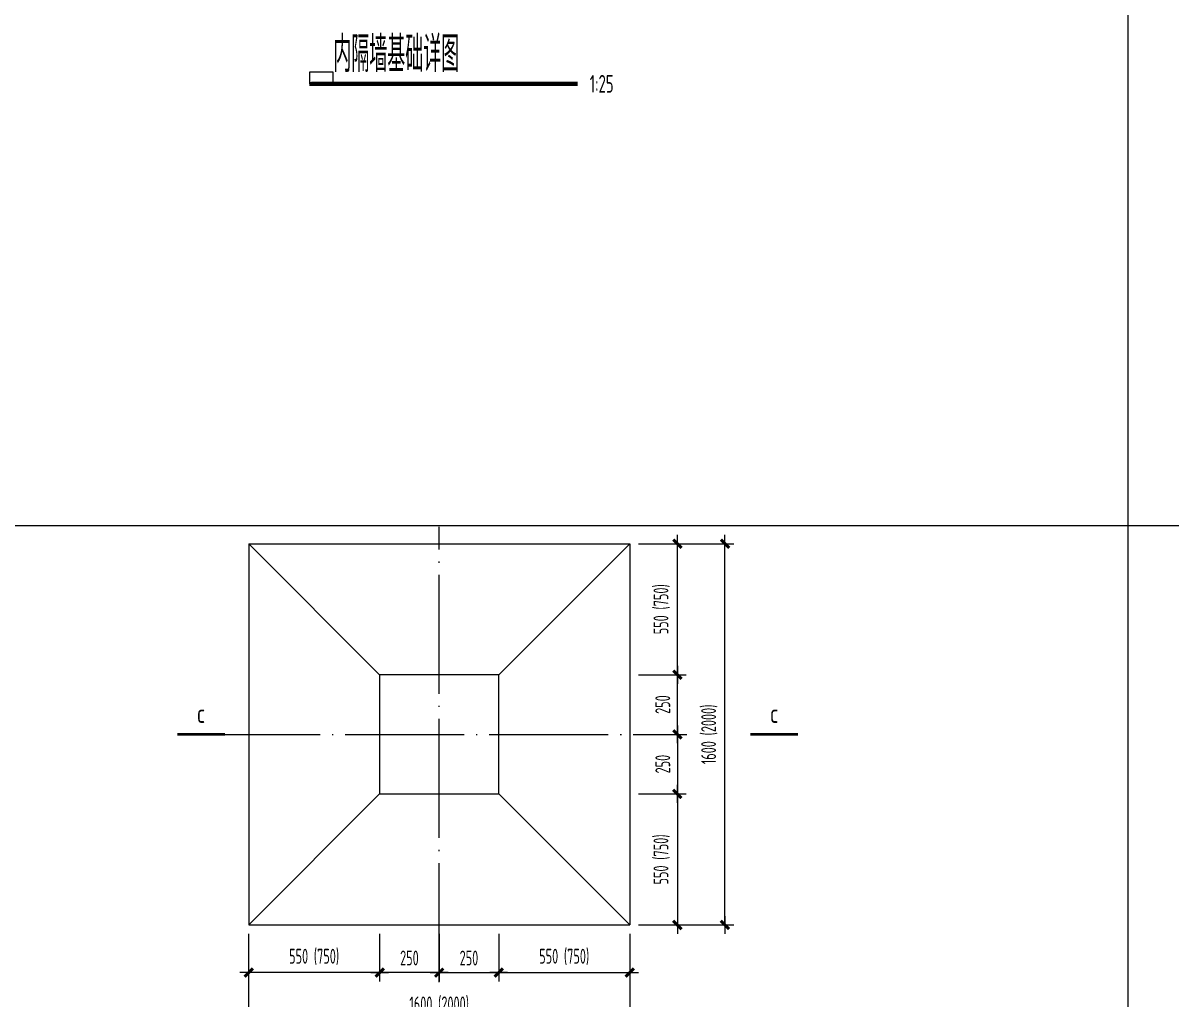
# Model space of a CAD drawing. Extents: x -469675 to 2400000, y -476501 to 2085364.
# Drawn here: x 588359 to 593179, y 483012 to 487108 of the extents above; entities that cross this region are included whole.
import ezdxf
from ezdxf.enums import TextEntityAlignment as Align

# ---------------------------------------------------------------- set-up
doc = ezdxf.new("R2010")
doc.units = 0
doc.header["$LTSCALE"] = 1000
doc.header["$MEASUREMENT"] = 0
doc.linetypes.add('DOTE', pattern=[2.42, 2, -0.2, 0.02, -0.2])
doc.layers.get('0').update_dxf_attribs({"linetype": 'CONTINUOUS', "lineweight": 20})
doc.layers.get('Defpoints').update_dxf_attribs({"linetype": 'CONTINUOUS'})
for name, color, linetype in [('C-AXIS_DOTE', 1, 'DOTE'), ('C-DETAIL', 3, 'CONTINUOUS'), ('C-DETAIL_DIM', 3, 'CONTINUOUS'), ('C-DETAIL_TEXT', 4, 'CONTINUOUS'), ('C-PLAN_SECMK', 4, 'CONTINUOUS')]:
    doc.layers.add(name, color=color, linetype=linetype)
doc.layers.add('C-注释', color=30, linetype='CONTINUOUS', plot=False)
doc.styles.add('DIM_FONT', font='gbxwxt.shx', dxfattribs={"width": 0.7, "bigfont": 'gbhzfs.shx'})
doc.styles.add('GBSTYLE', font='gbxwxt.shx', dxfattribs={"width": 0.7, "bigfont": 'gbhzfs.shx'})
doc.dimstyles.new('XB DIMN25', dxfattribs={"dimscale": 0.25, "dimtxt": 250, "dimasz": 1, "dimexe": 150, "dimexo": 150, "dimgap": 120, "dimtad": 1, "dimdec": 0, "dimzin": 0, "dimdsep": 46, "dimtxsty": 'DIM_FONT', "dimblk": '_dimx', "dimcen": 0.09, "dimclrd": 3, "dimclre": 3, "dimclrt": 7, "dimazin": 0, "dimtfac": 1, "dimtdec": 0, "dimtix": 1, "dimtmove": 2, "dimatfit": 3, "dimldrblk": '_dimx', "dimfxl": 0, "dimtolj": 1, "dimtzin": 0, "dimarcsym": 0})

# ---------------------------------------------------------------- blocks, each defined once
blk = doc.blocks.new('_dimx')
blk.add_line((-150, 0), (150, 0))
at = {"const_width": 50}
blk.add_lwpolyline([(-70, -70), (70, 70)], dxfattribs=at)
blk = doc.blocks.new('*D775')
at = {"layer": 'C-DETAIL_DIM', "color": 3, "lineweight": -2, "ltscale": 0.25, "transparency": 16777216}
for p, q in [((589306.6, 483285.6), (589306.6, 483085.6)), ((589856.6, 483285.6), (589856.6, 483085.6)), ((589856.4, 483123.1), (589306.9, 483123.1))]:
    blk.add_line(p, q, dxfattribs=at)
at = {"layer": 'Defpoints', "color": 0, "ltscale": 0.25, "transparency": 16777216}
for p in [(589306.6, 483323.1), (589856.6, 483323.1), (589306.6, 483123.1)]:
    blk.add_point(p, dxfattribs=at)
at = {"layer": 'C-DETAIL_DIM', "color": 3, "lineweight": -2, "ltscale": 0.25, "transparency": 16777216, "xscale": 0.25, "yscale": 0.25, "zscale": 0.25, "rotation": 180}
blk.add_blockref('_dimx', (589306.6, 483123.1), dxfattribs=at)
at = {"layer": 'C-DETAIL_DIM', "color": 3, "lineweight": -2, "ltscale": 0.25, "transparency": 16777216, "xscale": 0.25, "yscale": 0.25, "zscale": 0.25}
blk.add_blockref('_dimx', (589856.6, 483123.1), dxfattribs=at)
at = {"layer": 'C-DETAIL_DIM', "color": 7, "ltscale": 0.25, "transparency": 16777216, "insert": (589581.6, 483188.8), "char_height": 62.5, "attachment_point": 5, "style": 'DIM_FONT'}
blk.add_mtext('\\A1;550 (750)', dxfattribs=at)
blk = doc.blocks.new('*D776')
at = {"layer": 'C-DETAIL_DIM', "color": 3, "lineweight": -2, "ltscale": 0.25, "transparency": 16777216}
for p, q in [((589856.6, 483285.6), (589856.6, 483085.6)), ((590106.6, 483285.6), (590106.6, 483085.6)), ((590106.4, 483123.1), (589856.9, 483123.1))]:
    blk.add_line(p, q, dxfattribs=at)
at = {"layer": 'Defpoints', "color": 0, "ltscale": 0.25, "transparency": 16777216}
for p in [(589856.6, 483323.1), (590106.6, 483323.1), (589856.6, 483123.1)]:
    blk.add_point(p, dxfattribs=at)
at = {"layer": 'C-DETAIL_DIM', "color": 3, "lineweight": -2, "ltscale": 0.25, "transparency": 16777216, "xscale": 0.25, "yscale": 0.25, "zscale": 0.25, "rotation": 180}
blk.add_blockref('_dimx', (589856.6, 483123.1), dxfattribs=at)
at = {"layer": 'C-DETAIL_DIM', "color": 3, "lineweight": -2, "ltscale": 0.25, "transparency": 16777216, "xscale": 0.25, "yscale": 0.25, "zscale": 0.25}
blk.add_blockref('_dimx', (590106.6, 483123.1), dxfattribs=at)
at = {"layer": 'C-DETAIL_DIM', "color": 7, "ltscale": 0.25, "transparency": 16777216, "insert": (589981.6, 483184.4), "char_height": 62.5, "attachment_point": 5, "style": 'DIM_FONT'}
blk.add_mtext('\\A1;250', dxfattribs=at)
blk = doc.blocks.new('*D777')
at = {"layer": 'C-DETAIL_DIM', "color": 3, "lineweight": -2, "ltscale": 0.25, "transparency": 16777216}
for p, q in [((589306.6, 483085.6), (589306.6, 482885.6)), ((590906.6, 483085.6), (590906.6, 482885.6)), ((590906.4, 482923.1), (589306.9, 482923.1))]:
    blk.add_line(p, q, dxfattribs=at)
at = {"layer": 'Defpoints', "color": 0, "ltscale": 0.25, "transparency": 16777216}
for p in [(589306.6, 483123.1), (590906.6, 483123.1), (589306.6, 482923.1)]:
    blk.add_point(p, dxfattribs=at)
at = {"layer": 'C-DETAIL_DIM', "color": 3, "lineweight": -2, "ltscale": 0.25, "transparency": 16777216, "xscale": 0.25, "yscale": 0.25, "zscale": 0.25, "rotation": 180}
blk.add_blockref('_dimx', (589306.6, 482923.1), dxfattribs=at)
at = {"layer": 'C-DETAIL_DIM', "color": 3, "lineweight": -2, "ltscale": 0.25, "transparency": 16777216, "xscale": 0.25, "yscale": 0.25, "zscale": 0.25}
blk.add_blockref('_dimx', (590906.6, 482923.1), dxfattribs=at)
at = {"layer": 'C-DETAIL_DIM', "color": 7, "ltscale": 0.25, "transparency": 16777216, "insert": (590106.6, 482988.8), "char_height": 62.5, "attachment_point": 5, "style": 'DIM_FONT'}
blk.add_mtext('\\A1;1600 (2000)', dxfattribs=at)
blk = doc.blocks.new('*D778')
at = {"layer": 'C-DETAIL_DIM', "color": 3, "lineweight": -2, "ltscale": 0.25, "transparency": 16777216}
for p, q in [((590356.6, 483285.6), (590356.6, 483085.6)), ((590906.6, 483285.6), (590906.6, 483085.6)), ((590356.9, 483123.1), (590906.4, 483123.1))]:
    blk.add_line(p, q, dxfattribs=at)
at = {"layer": 'Defpoints', "color": 0, "ltscale": 0.25, "transparency": 16777216}
for p in [(590356.6, 483323.1), (590906.6, 483323.1), (590906.6, 483123.1)]:
    blk.add_point(p, dxfattribs=at)
at = {"layer": 'C-DETAIL_DIM', "color": 3, "lineweight": -2, "ltscale": 0.25, "transparency": 16777216, "xscale": 0.25, "yscale": 0.25, "zscale": 0.25, "rotation": 180}
blk.add_blockref('_dimx', (590356.6, 483123.1), dxfattribs=at)
at = {"layer": 'C-DETAIL_DIM', "color": 3, "lineweight": -2, "ltscale": 0.25, "transparency": 16777216, "xscale": 0.25, "yscale": 0.25, "zscale": 0.25}
blk.add_blockref('_dimx', (590906.6, 483123.1), dxfattribs=at)
at = {"layer": 'C-DETAIL_DIM', "color": 7, "ltscale": 0.25, "transparency": 16777216, "insert": (590631.6, 483188.8), "char_height": 62.5, "attachment_point": 5, "style": 'DIM_FONT'}
blk.add_mtext('\\A1;550 (750)', dxfattribs=at)
blk = doc.blocks.new('*D779')
at = {"layer": 'C-DETAIL_DIM', "color": 3, "lineweight": -2, "ltscale": 0.25, "transparency": 16777216}
for p, q in [((590106.6, 483285.6), (590106.6, 483085.6)), ((590356.6, 483285.6), (590356.6, 483085.6)), ((590106.9, 483123.1), (590356.4, 483123.1))]:
    blk.add_line(p, q, dxfattribs=at)
at = {"layer": 'Defpoints', "color": 0, "ltscale": 0.25, "transparency": 16777216}
for p in [(590106.6, 483323.1), (590356.6, 483323.1), (590356.6, 483123.1)]:
    blk.add_point(p, dxfattribs=at)
at = {"layer": 'C-DETAIL_DIM', "color": 3, "lineweight": -2, "ltscale": 0.25, "transparency": 16777216, "xscale": 0.25, "yscale": 0.25, "zscale": 0.25, "rotation": 180}
blk.add_blockref('_dimx', (590106.6, 483123.1), dxfattribs=at)
at = {"layer": 'C-DETAIL_DIM', "color": 3, "lineweight": -2, "ltscale": 0.25, "transparency": 16777216, "xscale": 0.25, "yscale": 0.25, "zscale": 0.25}
blk.add_blockref('_dimx', (590356.6, 483123.1), dxfattribs=at)
at = {"layer": 'C-DETAIL_DIM', "color": 7, "ltscale": 0.25, "transparency": 16777216, "insert": (590231.6, 483184.4), "char_height": 62.5, "attachment_point": 5, "style": 'DIM_FONT'}
blk.add_mtext('\\A1;250', dxfattribs=at)
blk = doc.blocks.new('*D780')
at = {"layer": 'C-DETAIL_DIM', "color": 3, "lineweight": -2, "ltscale": 0.25, "transparency": 16777216}
for p, q in [((590944.1, 484923.1), (591144.1, 484923.1)), ((591106.6, 484373.4), (591106.6, 484922.9)), ((590944.1, 484373.1), (591144.1, 484373.1))]:
    blk.add_line(p, q, dxfattribs=at)
at = {"layer": 'Defpoints', "color": 0, "ltscale": 0.25, "transparency": 16777216}
for p in [(590906.6, 484923.1), (591106.6, 484923.1), (590906.6, 484373.1)]:
    blk.add_point(p, dxfattribs=at)
at = {"layer": 'C-DETAIL_DIM', "color": 3, "lineweight": -2, "ltscale": 0.25, "transparency": 16777216, "xscale": 0.25, "yscale": 0.25, "zscale": 0.25}
for p, rotation in [((591106.6, 484923.1), 90), ((591106.6, 484373.1), 270)]:
    blk.add_blockref('_dimx', p, dxfattribs=dict(at, rotation=rotation))
at = {"layer": 'C-DETAIL_DIM', "color": 7, "ltscale": 0.25, "transparency": 16777216, "insert": (591040.9, 484648.1), "char_height": 62.5, "attachment_point": 5, "rotation": 90, "style": 'DIM_FONT'}
blk.add_mtext('\\A1;550 (750)', dxfattribs=at)
blk = doc.blocks.new('*D781')
at = {"layer": 'C-DETAIL_DIM', "color": 3, "lineweight": -2, "ltscale": 0.25, "transparency": 16777216}
for p, q in [((590944.1, 484373.1), (591144.1, 484373.1)), ((591106.6, 484123.4), (591106.6, 484372.9)), ((590944.1, 484123.1), (591144.1, 484123.1))]:
    blk.add_line(p, q, dxfattribs=at)
at = {"layer": 'Defpoints', "color": 0, "ltscale": 0.25, "transparency": 16777216}
for p in [(590906.6, 484373.1), (591106.6, 484373.1), (590906.6, 484123.1)]:
    blk.add_point(p, dxfattribs=at)
at = {"layer": 'C-DETAIL_DIM', "color": 3, "lineweight": -2, "ltscale": 0.25, "transparency": 16777216, "xscale": 0.25, "yscale": 0.25, "zscale": 0.25}
for p, rotation in [((591106.6, 484373.1), 90), ((591106.6, 484123.1), 270)]:
    blk.add_blockref('_dimx', p, dxfattribs=dict(at, rotation=rotation))
at = {"layer": 'C-DETAIL_DIM', "color": 7, "ltscale": 0.25, "transparency": 16777216, "insert": (591045.4, 484248.1), "char_height": 62.5, "attachment_point": 5, "rotation": 90, "style": 'DIM_FONT'}
blk.add_mtext('\\A1;250', dxfattribs=at)
blk = doc.blocks.new('*D782')
at = {"layer": 'C-DETAIL_DIM', "color": 3, "lineweight": -2, "ltscale": 0.25, "transparency": 16777216}
for p, q in [((591144.1, 484923.1), (591344.1, 484923.1)), ((591306.6, 483323.4), (591306.6, 484922.9)), ((591144.1, 483323.1), (591344.1, 483323.1))]:
    blk.add_line(p, q, dxfattribs=at)
at = {"layer": 'Defpoints', "color": 0, "ltscale": 0.25, "transparency": 16777216}
for p in [(591106.6, 484923.1), (591306.6, 484923.1), (591106.6, 483323.1)]:
    blk.add_point(p, dxfattribs=at)
at = {"layer": 'C-DETAIL_DIM', "color": 3, "lineweight": -2, "ltscale": 0.25, "transparency": 16777216, "xscale": 0.25, "yscale": 0.25, "zscale": 0.25}
for p, rotation in [((591306.6, 484923.1), 90), ((591306.6, 483323.1), 270)]:
    blk.add_blockref('_dimx', p, dxfattribs=dict(at, rotation=rotation))
at = {"layer": 'C-DETAIL_DIM', "color": 7, "ltscale": 0.25, "transparency": 16777216, "insert": (591240.9, 484123.1), "char_height": 62.5, "attachment_point": 5, "rotation": 90, "style": 'DIM_FONT'}
blk.add_mtext('\\A1;1600 (2000)', dxfattribs=at)
blk = doc.blocks.new('*D783')
at = {"layer": 'C-DETAIL_DIM', "color": 3, "lineweight": -2, "ltscale": 0.25, "transparency": 16777216}
for p, q in [((590944.1, 483873.1), (591144.1, 483873.1)), ((591106.6, 483872.9), (591106.6, 483323.4)), ((590944.1, 483323.1), (591144.1, 483323.1))]:
    blk.add_line(p, q, dxfattribs=at)
at = {"layer": 'Defpoints', "color": 0, "ltscale": 0.25, "transparency": 16777216}
for p in [(590906.6, 483873.1), (590906.6, 483323.1), (591106.6, 483323.1)]:
    blk.add_point(p, dxfattribs=at)
at = {"layer": 'C-DETAIL_DIM', "color": 3, "lineweight": -2, "ltscale": 0.25, "transparency": 16777216, "xscale": 0.25, "yscale": 0.25, "zscale": 0.25}
for p, rotation in [((591106.6, 483873.1), 90), ((591106.6, 483323.1), 270)]:
    blk.add_blockref('_dimx', p, dxfattribs=dict(at, rotation=rotation))
at = {"layer": 'C-DETAIL_DIM', "color": 7, "ltscale": 0.25, "transparency": 16777216, "insert": (591040.9, 483598.1), "char_height": 62.5, "attachment_point": 5, "rotation": 90, "style": 'DIM_FONT'}
blk.add_mtext('\\A1;550 (750)', dxfattribs=at)
blk = doc.blocks.new('*D784')
at = {"layer": 'C-DETAIL_DIM', "color": 3, "lineweight": -2, "ltscale": 0.25, "transparency": 16777216}
for p, q in [((590944.1, 484123.1), (591144.1, 484123.1)), ((591106.6, 484122.9), (591106.6, 483873.4)), ((590944.1, 483873.1), (591144.1, 483873.1))]:
    blk.add_line(p, q, dxfattribs=at)
at = {"layer": 'Defpoints', "color": 0, "ltscale": 0.25, "transparency": 16777216}
for p in [(590906.6, 484123.1), (590906.6, 483873.1), (591106.6, 483873.1)]:
    blk.add_point(p, dxfattribs=at)
at = {"layer": 'C-DETAIL_DIM', "color": 3, "lineweight": -2, "ltscale": 0.25, "transparency": 16777216, "xscale": 0.25, "yscale": 0.25, "zscale": 0.25}
for p, rotation in [((591106.6, 484123.1), 90), ((591106.6, 483873.1), 270)]:
    blk.add_blockref('_dimx', p, dxfattribs=dict(at, rotation=rotation))
at = {"layer": 'C-DETAIL_DIM', "color": 7, "ltscale": 0.25, "transparency": 16777216, "insert": (591045.4, 483998.1), "char_height": 62.5, "attachment_point": 5, "rotation": 90, "style": 'DIM_FONT'}
blk.add_mtext('\\A1;250', dxfattribs=at)
blk = doc.blocks.new('剖面号')
at = {"layer": 'C-PLAN_SECMK', "color": 3, "const_width": 50, "flags": 128}
blk.add_lwpolyline([(400, 0), (-400, 0)], dxfattribs=at)
at = {"layer": 'C-PLAN_SECMK', "style": 'GBSTYLE', "width": 0.7}
blk.add_attdef('剖面号', text='', height=400, rotation=360, dxfattribs=at).set_placement((0, 350), align=Align.MIDDLE_CENTER)

msp = doc.modelspace()

# ---------------------------------------------------------------- linework, layer by layer
at = {"layer": 'C-AXIS_DOTE', "ltscale": 0.25}
for p, q in [((590106.6386, 483083.1283), (590106.6386, 484994.0059)), ((589106.6386, 484123.1283), (591146.6386, 484123.1283))]:
    msp.add_line(p, q, dxfattribs=at)
at = {"layer": 'C-DETAIL', "ltscale": 0.25}
for p, q in [((589306.6386, 484923.1283), (590906.6386, 484923.1283)), ((589306.6386, 484923.1283), (589306.6386, 483323.1283)), ((589856.6386, 484373.1283), (589306.6386, 484923.1283)), ((590356.6386, 484373.1283), (590906.6386, 484923.1283)), ((590906.6386, 484923.1283), (590906.6386, 483323.1283)), ((589856.6386, 483873.1283), (589306.6386, 483323.1283)), ((590356.6386, 483873.1283), (590906.6386, 483323.1283)), ((589306.6386, 483323.1283), (590906.6386, 483323.1283))]:
    msp.add_line(p, q, dxfattribs=at)
msp.add_lwpolyline([(589856.6386, 483873.1283), (590356.6386, 483873.1283), (590356.6386, 484373.1283), (589856.6386, 484373.1283)], close=True, dxfattribs=at)
at = {"layer": 'C-DETAIL_TEXT', "color": 3, "ltscale": 0.25, "const_width": 17.5, "flags": 128}
msp.add_lwpolyline([(590688.3224, 486852.8772), (589561.7768, 486852.6329)], dxfattribs=at)
at = {"layer": 'C-注释', "ltscale": 0.25}
for p, q in [((593000, 465000), (593000, 500000)), ((580000, 485000), (608000, 485000))]:
    msp.add_line(p, q, dxfattribs=at)
at = {"layer": 'C-注释'}
msp.add_lwpolyline([(589661.7768, 486902.6329), (589561.7768, 486902.6329), (589561.7768, 486852.6329), (589661.7768, 486852.6329)], close=True, dxfattribs=at)

# ---------------------------------------------------------------- block references
at = {"layer": 'C-PLAN_SECMK', "ltscale": 0.25}
ref = msp.add_blockref('剖面号', (589106.6386, 484123.1283), dxfattribs=dict(at, xscale=0.25, yscale=0.2000000000116415, zscale=0.2))
ref.add_attrib('剖面号', 'c', dxfattribs={"height": 80, "style": 'GBSTYLE', "width": 0.875}).set_placement((589106.6386, 484210.6283), align=Align.MIDDLE_CENTER)
ref = msp.add_blockref('剖面号', (591513.1434, 484123.1283), dxfattribs=dict(at, xscale=0.25, yscale=0.2000000000116415, zscale=0.2))
ref.add_attrib('剖面号', 'c', dxfattribs={"height": 80, "style": 'GBSTYLE', "width": 0.875}).set_placement((591513.1434, 484210.6283), align=Align.MIDDLE_CENTER)

# ---------------------------------------------------------------- texts
at = {"layer": 'C-DETAIL_TEXT', "color": 30, "ltscale": 0.25, "style": 'GBSTYLE', "width": 0.7}
msp.add_text('内隔墙基础详图', height=150, rotation=0, dxfattribs=at).set_placement((589661.7768, 486902.6329))
at = {"layer": 'C-DETAIL_TEXT', "color": 3, "ltscale": 0.25, "style": 'GBSTYLE', "width": 0.7}
msp.add_text('1:25', height=75, rotation=359.9999999, dxfattribs=at).set_placement((590738.8005, 486815.3772))

# ---------------------------------------------------------------- dimensions: what is measured, and where the dimension line sits
at = {"layer": 'C-DETAIL_DIM', "ltscale": 0.25}
for base, p1, p2, angle, text, picture, middle in [((591106.6386, 484923.1283), (590906.6386, 484373.1283), (590906.6386, 484923.1283), 90, '<> (750)', '*D780', (591040.9243, 484648.1283)), ((591306.6386, 484923.1283), (591106.6386, 483323.1283), (591106.6386, 484923.1283), 90, '<> (2000)', '*D782', (591240.9243, 484123.1283)), ((591106.6386, 483323.1283), (590906.6386, 483873.1283), (590906.6386, 483323.1283), 270, '<> (750)', '*D783', (591040.9243, 483598.1283)), ((589306.6386, 483123.1283), (589856.6386, 483323.1283), (589306.6386, 483323.1283), 180, '<> (750)', '*D775', (589581.6386, 483188.8426)), ((589306.6386, 482923.1283), (590906.6386, 483123.1283), (589306.6386, 483123.1283), 180, '<> (2000)', '*D777', (590106.6386, 482988.8426))]:
    dim = msp.add_linear_dim(base=base, p1=p1, p2=p2, angle=angle, text=text, dimstyle='XB DIMN25', dxfattribs=at)
    dim.commit()
    dim.dimension.update_dxf_attribs({"geometry": picture, "text_midpoint": middle})
for base, p1, p2, angle, picture, middle in [((591106.6386, 484373.1283), (590906.6386, 484123.1283), (590906.6386, 484373.1283), 90, '*D781', (591045.3886, 484248.1283)), ((591106.6386, 483873.1283), (590906.6386, 484123.1283), (590906.6386, 483873.1283), 270, '*D784', (591045.3886, 483998.1283)), ((589856.6386, 483123.1283), (590106.6386, 483323.1283), (589856.6386, 483323.1283), 180, '*D776', (589981.6386, 483184.3783))]:
    dim = msp.add_linear_dim(base=base, p1=p1, p2=p2, angle=angle, dimstyle='XB DIMN25', dxfattribs=at)
    dim.commit()
    dim.dimension.update_dxf_attribs({"geometry": picture, "text_midpoint": middle})
dim = msp.add_linear_dim(base=(590356.6386, 483123.1283), p1=(590106.6386, 483323.1283), p2=(590356.6386, 483323.1283), dimstyle='XB DIMN25', dxfattribs=at)
dim.commit()
dim.dimension.update_dxf_attribs({"geometry": '*D779', "text_midpoint": (590231.6386, 483184.3783)})
dim = msp.add_linear_dim(base=(590906.6386, 483123.1283), p1=(590356.6386, 483323.1283), p2=(590906.6386, 483323.1283), text='<> (750)', dimstyle='XB DIMN25', dxfattribs=at)
dim.commit()
dim.dimension.update_dxf_attribs({"geometry": '*D778', "text_midpoint": (590631.6386, 483188.8426)})

doc.saveas('drawing.dxf')
